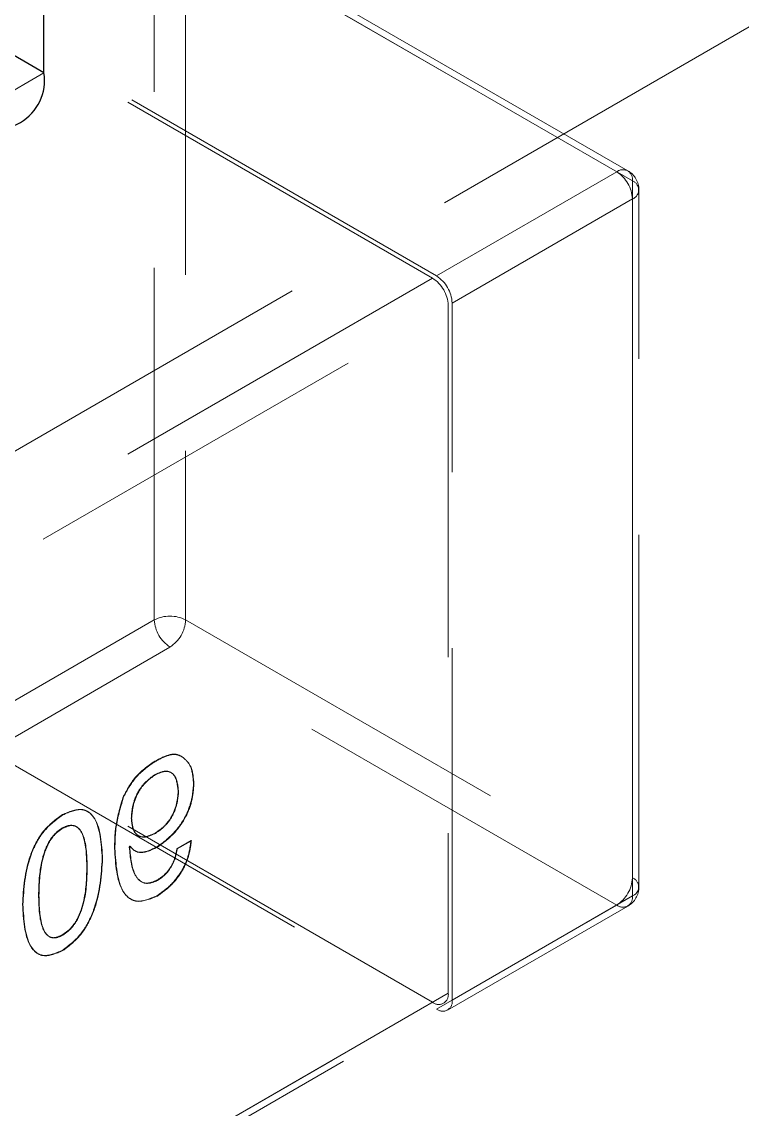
# Model space of a CAD drawing. Header units: millimetres. Extents: x 0 to 841, y 0 to 2287.
# Drawn here: x 582.013 to 584.614, y 225.551 to 229.475 of the extents above; entities that cross this region are included whole.
import ezdxf

# ---------------------------------------------------------------- set-up
doc = ezdxf.new("R2010")
doc.units = ezdxf.units.MM
doc.linetypes.add('HIDDEN', pattern=[1.905, 1.27, -0.635])

msp = doc.modelspace()

# ---------------------------------------------------------------- linework, layer by layer
at = {"color": 7, "linetype": 'HIDDEN', "lineweight": 18}
for p, q in [((586.2889, 230.4092), (581.0026, 227.3576)), ((582.5484, 229.8646), (584.1606, 228.9339)), ((584.2006, 228.9379), (582.5884, 229.8686)), ((582.4919, 227.317), (582.4919, 229.8319)), ((582.605, 229.8319), (582.605, 227.317)), ((584.2172, 228.9012), (582.605, 229.8319)), ((583.5101, 228.5584), (581.8979, 229.4891)), ((583.496, 228.5502), (581.912, 229.4646)), ((577.9922, 226.9235), (582.0935, 229.291)), ((584.1606, 228.9339), (583.5101, 228.5584)), ((584.2172, 226.3863), (584.2172, 228.9012)), ((584.2406, 226.3536), (584.2406, 228.8686)), ((583.5667, 228.4604), (584.2172, 228.8359)), ((584.2172, 228.8359), (584.2172, 226.321)), ((583.496, 228.5502), (580.3847, 226.7541)), ((580.4413, 226.6561), (583.5525, 228.4522)), ((583.5525, 228.4522), (583.5525, 225.9699)), ((583.5667, 225.9454), (583.5667, 228.4604)), ((581.8413, 226.9414), (582.4919, 227.317)), ((582.605, 227.317), (584.2172, 226.3863)), ((582.5484, 227.219), (581.8979, 226.8435)), ((584.1606, 226.2883), (582.5484, 227.219)), ((581.8979, 226.8435), (583.5101, 225.9128)), ((583.496, 225.9373), (581.912, 226.8516)), ((582.5918, 226.8234), (582.5932, 226.8226)), ((582.4875, 226.8033), (582.4889, 226.8025)), ((582.4968, 226.7605), (582.4982, 226.7597)), ((582.6335, 226.727), (582.635, 226.7262)), ((582.3785, 226.6762), (582.3799, 226.6753)), ((582.5779, 226.6976), (582.5793, 226.6967)), ((582.1601, 226.6143), (582.1615, 226.6135)), ((582.4087, 226.6025), (582.4101, 226.6017)), ((582.1601, 226.5661), (582.1615, 226.5653)), ((582.4944, 226.5476), (582.4959, 226.5468)), ((582.6243, 226.5209), (582.5733, 226.4914)), ((582.6257, 226.52), (582.5747, 226.4906)), ((582.6243, 226.5209), (582.6257, 226.52)), ((582.3484, 226.4928), (582.3498, 226.492)), ((582.4017, 226.4968), (582.404, 226.5008)), ((582.4017, 226.4968), (582.4031, 226.496)), ((582.4031, 226.496), (582.4054, 226.5)), ((582.404, 226.5008), (582.4054, 226.5)), ((582.5014, 226.4981), (582.5028, 226.4973)), ((582.5733, 226.4914), (582.5747, 226.4906)), ((582.3038, 226.4563), (582.3052, 226.4555)), ((582.2482, 226.4242), (582.2496, 226.4234)), ((582.5014, 226.3776), (582.5028, 226.3768)), ((582.0743, 226.3238), (582.0757, 226.323)), ((582.5014, 226.3214), (582.5028, 226.3206)), ((584.2172, 226.321), (583.5667, 225.9454)), ((582.0163, 226.2904), (582.0178, 226.2896)), ((583.5101, 225.9128), (584.1606, 226.2883)), ((583.5501, 225.9088), (584.2006, 226.2844)), ((582.1601, 226.1806), (582.1615, 226.1798)), ((582.1601, 226.1244), (582.1615, 226.1236)), ((583.5525, 225.9699), (580.4413, 224.1738)), ((580.3847, 224.1412), (583.496, 225.9373)), ((580.4247, 224.1372), (583.536, 225.9333))]:
    msp.add_line(p, q, dxfattribs=at)
at = {"color": 7, "linetype": 'Continuous', "lineweight": 25}
for q in [(582.0935, 229.5244), (581.8106, 229.4543)]:
    msp.add_line((582.0935, 229.291), q, dxfattribs=at)
msp.add_arc((581.921, 229.2631), 0.1747, 230.7967, 9.214, dxfattribs=at)
at = {"color": 7, "linetype": 'HIDDEN', "lineweight": 18}
for centre, radius, start, end in [((584.1827, 228.9068), 0.0349, 350.786, 129.2033), ((584.0944, 228.8303), 0.1229, 2.6055, 57.3945), ((584.1606, 228.8686), 0.08, 0, 60.0027), ((584.2048, 228.8686), 0.0349, 290.7834, 69.2166), ((583.4297, 228.4466), 0.1229, 2.6055, 57.3945), ((583.4438, 228.4548), 0.1229, 2.6055, 57.3945), ((582.5484, 227.2078), 0.123, 62.6097, 117.3903), ((582.6147, 227.3226), 0.1229, 182.6055, 237.3945), ((582.4822, 227.3226), 0.1229, 302.6055, 357.3945), ((584.0944, 226.3919), 0.1229, 302.6055, 357.3945), ((584.1606, 226.3536), 0.08, 299.9973, 0), ((584.2048, 226.3536), 0.0349, 290.7834, 69.2166), ((584.1827, 226.3154), 0.0349, 230.7967, 9.214), ((583.518, 225.9643), 0.0349, 230.7967, 9.214), ((583.5322, 225.9398), 0.0349, 230.7967, 9.214)]:
    msp.add_arc(centre, radius, start, end, dxfattribs=at)
for points, knots in [([(582.5918, 226.8234), (582.5841, 226.8274), (582.5685, 226.8355), (582.5315, 226.8279), (582.5042, 226.8126), (582.4875, 226.8033)], [0, 0, 0, 0, 0.2793877, 0.5595441, 1, 1, 1, 1]), ([(582.5932, 226.8226), (582.5855, 226.8266), (582.5699, 226.8347), (582.5329, 226.8271), (582.5056, 226.8118), (582.4889, 226.8025)], [0, 0, 0, 0, 0.2793877, 0.5595441, 1, 1, 1, 1]), ([(582.6335, 226.727), (582.6313, 226.7509), (582.6273, 226.7936), (582.6027, 226.8143), (582.5918, 226.8234)], [0, 0, 0, 0, 0.55918, 1, 1, 1, 1]), ([(582.635, 226.7262), (582.6327, 226.7501), (582.6287, 226.7928), (582.6041, 226.8135), (582.5932, 226.8226)], [0, 0, 0, 0, 0.55918, 1, 1, 1, 1]), ([(582.4875, 226.8033), (582.4632, 226.7857), (582.4198, 226.7541), (582.3911, 226.7), (582.3785, 226.6762)], [0, 0, 0, 0, 0.559584, 1, 1, 1, 1]), ([(582.4889, 226.8025), (582.4646, 226.7849), (582.4212, 226.7533), (582.3925, 226.6992), (582.3799, 226.6753)], [0, 0, 0, 0, 0.559584, 1, 1, 1, 1]), ([(582.4087, 226.6025), (582.41, 226.6189), (582.4128, 226.6514), (582.4335, 226.7018), (582.4651, 226.7391), (582.4862, 226.7534), (582.4968, 226.7605)], [0, 0, 0, 0, 0.280779, 0.559503, 0.779325, 1, 1, 1, 1]), ([(582.4101, 226.6017), (582.4115, 226.618), (582.4142, 226.6505), (582.435, 226.701), (582.4665, 226.7383), (582.4876, 226.7525), (582.4982, 226.7597)], [0, 0, 0, 0, 0.280779, 0.559503, 0.779325, 1, 1, 1, 1]), ([(582.4968, 226.7605), (582.5098, 226.7659), (582.5359, 226.7767), (582.5715, 226.757), (582.5755, 226.7201), (582.5779, 226.6976)], [0, 0, 0, 0, 0.280776, 0.559966, 1, 1, 1, 1]), ([(582.4982, 226.7597), (582.5113, 226.7651), (582.5373, 226.7759), (582.5729, 226.7562), (582.5769, 226.7193), (582.5793, 226.6967)], [0, 0, 0, 0, 0.280776, 0.559966, 1, 1, 1, 1]), ([(582.5014, 226.4981), (582.5209, 226.5123), (582.5597, 226.5405), (582.6066, 226.6051), (582.6293, 226.6715), (582.6321, 226.7085), (582.6335, 226.727)], [0, 0, 0, 0, 0.280617, 0.559274, 0.779238, 1, 1, 1, 1]), ([(582.5028, 226.4973), (582.5223, 226.5115), (582.5611, 226.5397), (582.608, 226.6042), (582.6307, 226.6707), (582.6335, 226.7077), (582.635, 226.7262)], [0, 0, 0, 0, 0.280617, 0.559274, 0.779238, 1, 1, 1, 1]), ([(582.3785, 226.6762), (582.3681, 226.6403), (582.3494, 226.5761), (582.3487, 226.5183), (582.3484, 226.4928)], [0, 0, 0, 0, 0.558783, 1, 1, 1, 1]), ([(582.3799, 226.6753), (582.3695, 226.6395), (582.3508, 226.5753), (582.3501, 226.5175), (582.3498, 226.492)], [0, 0, 0, 0, 0.558783, 1, 1, 1, 1]), ([(582.5779, 226.6976), (582.5766, 226.6821), (582.5739, 226.6512), (582.5543, 226.6035), (582.5245, 226.5679), (582.5045, 226.5544), (582.4944, 226.5476)], [0, 0, 0, 0, 0.280784, 0.559454, 0.779294, 1, 1, 1, 1]), ([(582.5793, 226.6967), (582.578, 226.6813), (582.5753, 226.6504), (582.5557, 226.6027), (582.5259, 226.5671), (582.5059, 226.5536), (582.4959, 226.5468)], [0, 0, 0, 0, 0.280784, 0.559454, 0.779294, 1, 1, 1, 1]), ([(582.3038, 226.4563), (582.3005, 226.5104), (582.2963, 226.5781), (582.257, 226.6246), (582.2202, 226.6399), (582.1841, 226.6245), (582.1601, 226.6143)], [0, 0, 0, 0, 0.499687, 0.625352, 0.750869, 1, 1, 1, 1]), ([(582.3052, 226.4555), (582.3019, 226.5096), (582.2977, 226.5773), (582.2584, 226.6238), (582.2216, 226.6391), (582.1855, 226.6237), (582.1615, 226.6135)], [0, 0, 0, 0, 0.499687, 0.625352, 0.750869, 1, 1, 1, 1]), ([(582.1601, 226.6143), (582.1361, 226.5968), (582.1, 226.5705), (582.0632, 226.5127), (582.0239, 226.4208), (582.0197, 226.3483), (582.0163, 226.2904)], [0, 0, 0, 0, 0.249123, 0.374635, 0.500323, 1, 1, 1, 1]), ([(582.1615, 226.6135), (582.1375, 226.596), (582.1014, 226.5697), (582.0646, 226.5119), (582.0253, 226.42), (582.0211, 226.3475), (582.0178, 226.2896)], [0, 0, 0, 0, 0.249123, 0.374635, 0.500323, 1, 1, 1, 1]), ([(582.4944, 226.5476), (582.4813, 226.5415), (582.455, 226.5292), (582.4249, 226.5399), (582.4117, 226.5688), (582.4097, 226.5913), (582.4087, 226.6025)], [0, 0, 0, 0, 0.280297, 0.558545, 0.778963, 1, 1, 1, 1]), ([(582.4959, 226.5468), (582.4827, 226.5407), (582.4564, 226.5284), (582.4263, 226.5391), (582.4131, 226.568), (582.4111, 226.5905), (582.4101, 226.6017)], [0, 0, 0, 0, 0.280297, 0.558545, 0.778963, 1, 1, 1, 1]), ([(582.0743, 226.3238), (582.0752, 226.3648), (582.0765, 226.4261), (582.1039, 226.5078), (582.1338, 226.5484), (582.1513, 226.5602), (582.1601, 226.5661)], [0, 0, 0, 0, 0.500896, 0.749906, 0.874864, 1, 1, 1, 1]), ([(582.0757, 226.323), (582.0766, 226.364), (582.078, 226.4253), (582.1053, 226.507), (582.1352, 226.5476), (582.1527, 226.5594), (582.1615, 226.5653)], [0, 0, 0, 0, 0.500896, 0.749906, 0.874864, 1, 1, 1, 1]), ([(582.1601, 226.5661), (582.1688, 226.5701), (582.1864, 226.578), (582.2167, 226.573), (582.2457, 226.5243), (582.2472, 226.4643), (582.2482, 226.4242)], [0, 0, 0, 0, 0.125208, 0.250259, 0.499246, 1, 1, 1, 1]), ([(582.1615, 226.5653), (582.1703, 226.5693), (582.1878, 226.5772), (582.2181, 226.5722), (582.2472, 226.5235), (582.2486, 226.4635), (582.2496, 226.4234)], [0, 0, 0, 0, 0.1252077, 0.2502594, 0.4992463, 1, 1, 1, 1]), ([(582.5014, 226.3214), (582.5185, 226.3336), (582.5526, 226.358), (582.5945, 226.4129), (582.6176, 226.4709), (582.622, 226.5042), (582.6243, 226.5209)], [0, 0, 0, 0, 0.280542, 0.559408, 0.779403, 1, 1, 1, 1]), ([(582.5028, 226.3206), (582.5199, 226.3328), (582.554, 226.3571), (582.5959, 226.4121), (582.619, 226.4701), (582.6235, 226.5034), (582.6257, 226.52)], [0, 0, 0, 0, 0.280542, 0.559408, 0.779403, 1, 1, 1, 1]), ([(582.3484, 226.4928), (582.3519, 226.4349), (582.3564, 226.3624), (582.3982, 226.3123), (582.4372, 226.2952), (582.4757, 226.3109), (582.5014, 226.3214)], [0, 0, 0, 0, 0.499644, 0.625328, 0.750848, 1, 1, 1, 1]), ([(582.3498, 226.492), (582.3533, 226.4341), (582.3578, 226.3616), (582.3996, 226.3114), (582.4386, 226.2944), (582.4772, 226.3101), (582.5028, 226.3206)], [0, 0, 0, 0, 0.499644, 0.625328, 0.750848, 1, 1, 1, 1]), ([(582.5014, 226.3776), (582.493, 226.374), (582.4763, 226.3666), (582.4459, 226.3672), (582.41, 226.4038), (582.405, 226.4596), (582.4017, 226.4968)], [0, 0, 0, 0, 0.125456, 0.250769, 0.499842, 1, 1, 1, 1]), ([(582.5028, 226.3768), (582.4944, 226.3732), (582.4777, 226.3658), (582.4473, 226.3663), (582.4114, 226.403), (582.4065, 226.4588), (582.4031, 226.496)], [0, 0, 0, 0, 0.125456, 0.250769, 0.499842, 1, 1, 1, 1]), ([(582.404, 226.5008), (582.41, 226.4938), (582.4221, 226.4798), (582.4564, 226.4761), (582.4843, 226.4898), (582.5014, 226.4981)], [0, 0, 0, 0, 0.280289, 0.560345, 1, 1, 1, 1]), ([(582.4054, 226.5), (582.4115, 226.493), (582.4235, 226.479), (582.4578, 226.4753), (582.4858, 226.489), (582.5028, 226.4973)], [0, 0, 0, 0, 0.280289, 0.560345, 1, 1, 1, 1]), ([(582.5733, 226.4914), (582.5709, 226.479), (582.5662, 226.4542), (582.5481, 226.4184), (582.5246, 226.3925), (582.5091, 226.3826), (582.5014, 226.3776)], [0, 0, 0, 0, 0.280442, 0.559411, 0.779526, 1, 1, 1, 1]), ([(582.5747, 226.4906), (582.5723, 226.4782), (582.5677, 226.4534), (582.5496, 226.4175), (582.526, 226.3917), (582.5105, 226.3818), (582.5028, 226.3768)], [0, 0, 0, 0, 0.280442, 0.559411, 0.779526, 1, 1, 1, 1]), ([(582.1601, 226.1244), (582.1844, 226.1429), (582.221, 226.1707), (582.2568, 226.2304), (582.2954, 226.3237), (582.3001, 226.3974), (582.3038, 226.4563)], [0, 0, 0, 0, 0.248785, 0.374282, 0.499955, 1, 1, 1, 1]), ([(582.1615, 226.1236), (582.1858, 226.142), (582.2224, 226.1698), (582.2582, 226.2296), (582.2968, 226.3229), (582.3015, 226.3966), (582.3052, 226.4555)], [0, 0, 0, 0, 0.248785, 0.374282, 0.499955, 1, 1, 1, 1]), ([(582.2482, 226.4242), (582.2473, 226.3829), (582.2459, 226.3211), (582.2171, 226.2386), (582.1866, 226.1984), (582.1689, 226.1865), (582.1601, 226.1806)], [0, 0, 0, 0, 0.500906, 0.749819, 0.874781, 1, 1, 1, 1]), ([(582.2496, 226.4234), (582.2487, 226.3821), (582.2473, 226.3203), (582.2185, 226.2377), (582.188, 226.1975), (582.1703, 226.1857), (582.1615, 226.1798)], [0, 0, 0, 0, 0.500906, 0.749819, 0.874781, 1, 1, 1, 1]), ([(582.1601, 226.1806), (582.1513, 226.1764), (582.1338, 226.168), (582.1039, 226.1741), (582.0765, 226.2242), (582.0752, 226.2839), (582.0743, 226.3238)], [0, 0, 0, 0, 0.125131, 0.250047, 0.49906, 1, 1, 1, 1]), ([(582.1615, 226.1798), (582.1527, 226.1756), (582.1352, 226.1672), (582.1053, 226.1733), (582.078, 226.2234), (582.0766, 226.2831), (582.0757, 226.323)], [0, 0, 0, 0, 0.125131, 0.250047, 0.49906, 1, 1, 1, 1]), ([(582.0163, 226.2904), (582.0196, 226.2351), (582.0236, 226.166), (582.0621, 226.1165), (582.0986, 226.0988), (582.1355, 226.1142), (582.1601, 226.1244)], [0, 0, 0, 0, 0.500012, 0.625693, 0.751201, 1, 1, 1, 1]), ([(582.0178, 226.2896), (582.021, 226.2343), (582.025, 226.1652), (582.0636, 226.1157), (582.1001, 226.098), (582.137, 226.1133), (582.1615, 226.1236)], [0, 0, 0, 0, 0.500012, 0.625693, 0.751201, 1, 1, 1, 1])]:
    msp.add_open_spline(points, degree=3, knots=knots, dxfattribs=at)

doc.saveas('drawing.dxf')
